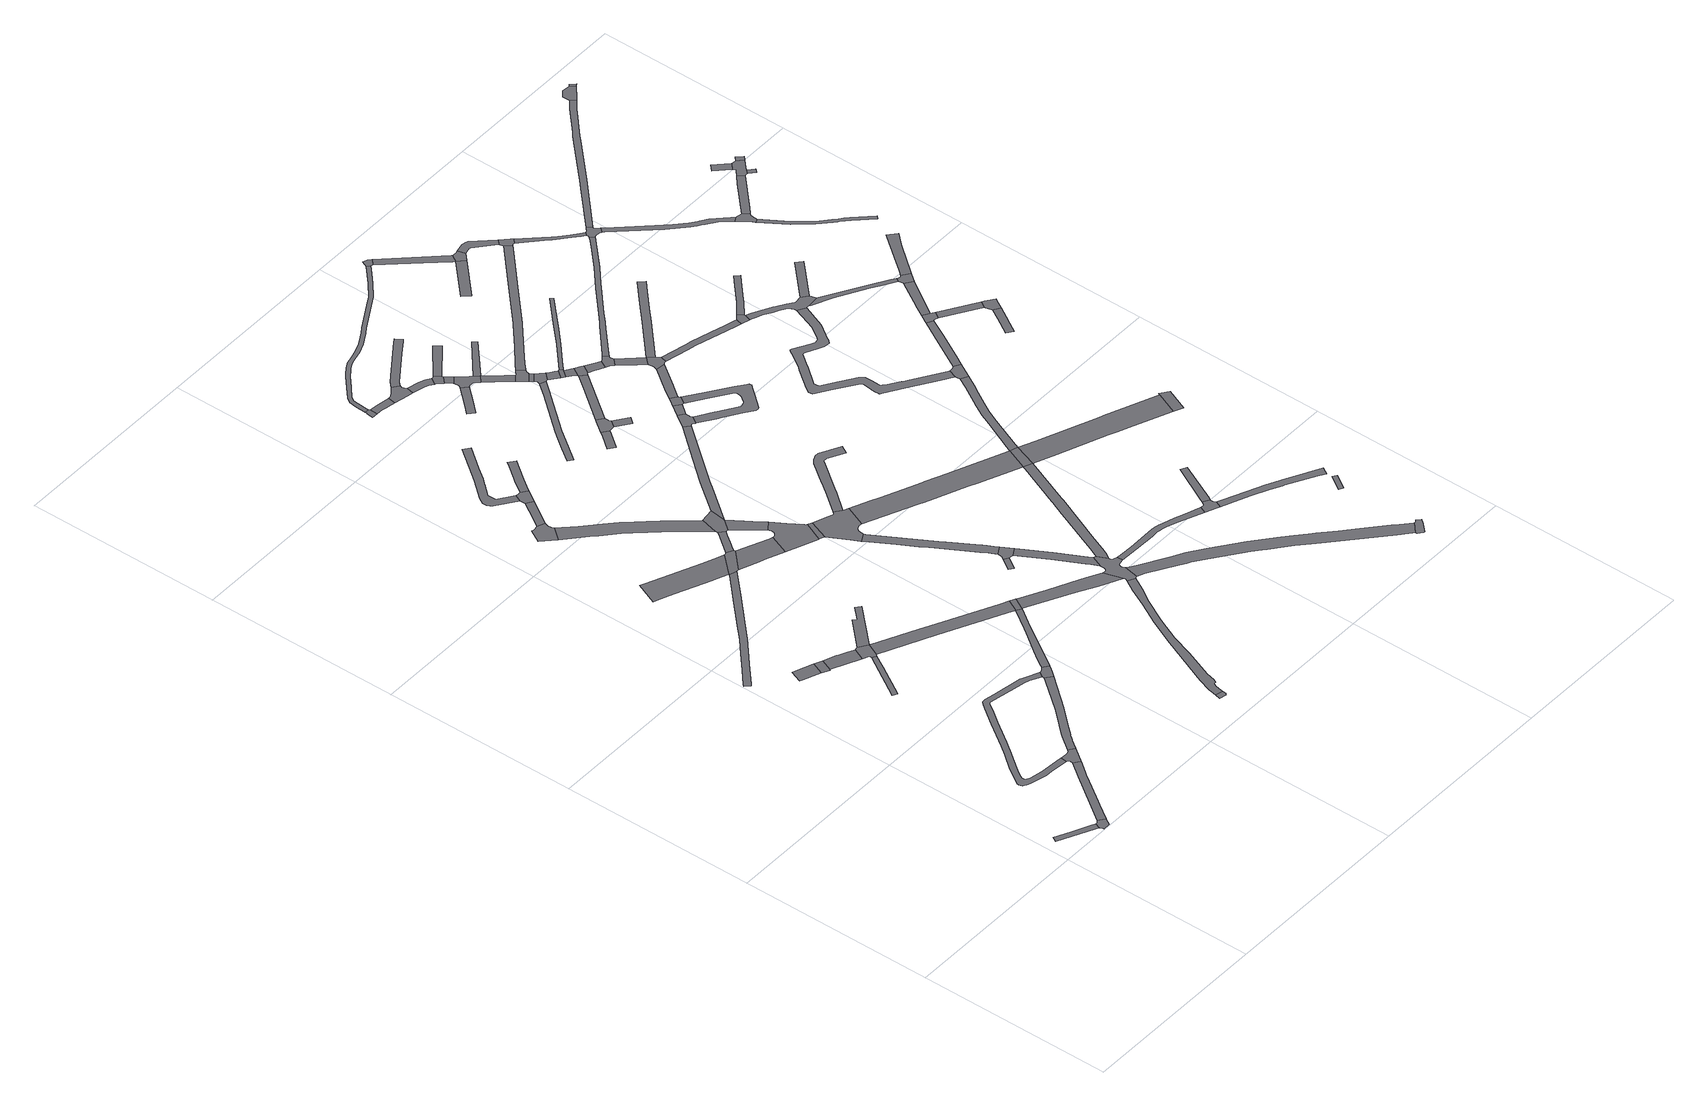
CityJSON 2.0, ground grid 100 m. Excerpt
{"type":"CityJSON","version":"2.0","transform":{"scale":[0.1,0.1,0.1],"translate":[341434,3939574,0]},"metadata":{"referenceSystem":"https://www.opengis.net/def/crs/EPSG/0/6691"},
"CityObjects":{
"road1":{"type":"Road","attributes":{"RoadStructureAttribute.sectionType":"1"},"geometry":[{"type":"MultiSurface","lod":"1","boundaries":[[[0,1,2,3,4,5,6,7]]]}]},
"road2":{"type":"Road","geometry":[{"type":"MultiSurface","lod":"1","boundaries":[[[8,9,10,11,12,13,14,15,16,0,7]]]}]},
"road3":{"type":"Road","attributes":{"RoadStructureAttribute.sectionType":"1"},"geometry":[{"type":"MultiSurface","lod":"1","boundaries":[[[17,18,19,20,21,22,23,24,25,14,13]]]}]},
"road4":{"type":"Road","geometry":[{"type":"MultiSurface","lod":"1","boundaries":[[[26,27,28,29,30,31,32,33,34,23,22,35,36]]]}]},
"road5":{"type":"Road","attributes":{"function":"3","RoadStructureAttribute.sectionType":"1"},"geometry":[{"type":"MultiSurface","lod":"1","boundaries":[[[37,38,39,40,41,42]]]}]},
"road6":{"type":"Road","attributes":{"RoadStructureAttribute.sectionType":"1"},"geometry":[{"type":"MultiSurface","lod":"1","boundaries":[[[30,43,44,45,46,47,48,49,50,51,52,53,54,55,56,57,58,59,60,61,62,63,64,65,66,67,68,69,70,71,72,73,74,75,76,77,78,79,80,81,82,83,84,85,86,87,88,89,90,91,92,31]]]}]},
"road7":{"type":"Road","geometry":[{"type":"MultiSurface","lod":"1","boundaries":[[[41,93,94,95,42]]]}]},
"road8":{"type":"Road","attributes":{"RoadStructureAttribute.sectionType":"1"},"geometry":[{"type":"MultiSurface","lod":"1","boundaries":[[[96,97,98,99,100,101]]]}]},
"road9":{"type":"Road","attributes":{"function":"3","RoadStructureAttribute.sectionType":"1"},"geometry":[{"type":"MultiSurface","lod":"1","boundaries":[[[102,103,104,95,94,105,106,107]]]}]},
"road10":{"type":"Road","attributes":{"RoadStructureAttribute.sectionType":"1"},"geometry":[{"type":"MultiSurface","lod":"1","boundaries":[[[108,109,110,111,112,113,114,115,116,117,118,119,120,121,122,123,124,125]]]}]},
"road11":{"type":"Road","attributes":{"RoadStructureAttribute.sectionType":"1"},"geometry":[{"type":"MultiSurface","lod":"1","boundaries":[[[126,127,128,129,130,131,132,133,134,135,136,137,138,139,26,36]]]}]},
"road12":{"type":"Road","geometry":[{"type":"MultiSurface","lod":"1","boundaries":[[[106,140,96,101,141,142,143,107]]]}]},
"road13":{"type":"Road","attributes":{"RoadStructureAttribute.sectionType":"1"},"geometry":[{"type":"MultiSurface","lod":"1","boundaries":[[[144,145,146,147,143,142]]]}]},
"road14":{"type":"Road","attributes":{"function":"2","RoadStructureAttribute.sectionType":"1"},"geometry":[{"type":"MultiSurface","lod":"1","boundaries":[[[148,149,150,151,152,153,154,155,156,157,158,159]]]}]},
"road15":{"type":"Road","geometry":[{"type":"MultiSurface","lod":"1","boundaries":[[[160,133,132,161,162,163,164,165,166,167,68,67]]]}]},
"road16":{"type":"Road","geometry":[{"type":"MultiSurface","lod":"1","boundaries":[[[168,169,170,171,172,173,174,175,176,177,178]]]}]},
"road17":{"type":"Road","attributes":{"function":"3","RoadStructureAttribute.sectionType":"1"},"geometry":[{"type":"MultiSurface","lod":"1","boundaries":[[[179,180,181,182,183,142,141,184,185,186,187]]]}]},
"road18":{"type":"Road","attributes":{"RoadStructureAttribute.sectionType":"1"},"geometry":[{"type":"MultiSurface","lod":"1","boundaries":[[[175,188,189,190,191,176]]]}]},
"road19":{"type":"Road","geometry":[{"type":"MultiSurface","lod":"1","boundaries":[[[192,193,194,195,196,197]]]}]},
"road20":{"type":"Road","geometry":[{"type":"MultiSurface","lod":"1","boundaries":[[[198,148,159,125,124,199,200,201,202,203,204]]]}]},
"road21":{"type":"Road","attributes":{"RoadStructureAttribute.sectionType":"1"},"geometry":[{"type":"MultiSurface","lod":"1","boundaries":[[[205,206,207,186,208,209,210,211,212,213,165,164]]]}]},
"road22":{"type":"Road","attributes":{"RoadStructureAttribute.sectionType":"1"},"geometry":[{"type":"MultiSurface","lod":"1","boundaries":[[[214,215,216,217,218,219,220,221,171,170,222,223,224,225,226,227,228,229,230,231,232]]]}]},
"road23":{"type":"Road","geometry":[{"type":"MultiSurface","lod":"1","boundaries":[[[233,234,235,190,189,236,237,238]]]}]},
"road24":{"type":"Road","attributes":{"function":"2","RoadStructureAttribute.sectionType":"1"},"geometry":[{"type":"MultiSurface","lod":"1","boundaries":[[[201,239,240,241,242,243,244,245,202]]]}]},
"road25":{"type":"Road","attributes":{"RoadStructureAttribute.sectionType":"1"},"geometry":[{"type":"MultiSurface","lod":"1","boundaries":[[[234,246,247,248,249,250,251,252,253,254,255,256,257,258,259,260,261,262,263,235]]]}]},
"road26":{"type":"Road","geometry":[{"type":"MultiSurface","lod":"1","boundaries":[[[203,264,265,266,267,268,269,270,271,272,273,204]]]}]},
"road27":{"type":"Road","attributes":{"RoadStructureAttribute.sectionType":"1"},"geometry":[{"type":"MultiSurface","lod":"1","boundaries":[[[237,274,275,276,277,278,279,280,281,238]]]}]},
"road28":{"type":"Road","geometry":[{"type":"MultiSurface","lod":"1","boundaries":[[[282,187,186,207,283]]]}]},
"road29":{"type":"Road","geometry":[{"type":"MultiSurface","lod":"1","boundaries":[[[284,269,268,285,286,287,288,214,232]]]}]},
"road30":{"type":"Road","attributes":{"RoadStructureAttribute.sectionType":"1"},"geometry":[{"type":"MultiSurface","lod":"1","boundaries":[[[286,289,290,291,292,293,294,295,287]]]}]},
"road31":{"type":"Road","geometry":[{"type":"MultiSurface","lod":"1","boundaries":[[[241,296,297,298,299,300,301,302,303,292,291,304,305,306,307,308,309,242]]]}]},
"road32":{"type":"Road","attributes":{"RoadStructureAttribute.sectionType":"1"},"geometry":[{"type":"MultiSurface","lod":"1","boundaries":[[[310,311,312,313,314,315,316,317,318,319,320,321,322,323,324,325,326,327,328,329,196,195]]]}]},
"road33":{"type":"Road","geometry":[{"type":"MultiSurface","lod":"1","boundaries":[[[330,331,332,333,334,335,336]]]}]},
"road34":{"type":"Road","attributes":{"RoadStructureAttribute.sectionType":"1"},"geometry":[{"type":"MultiSurface","lod":"1","boundaries":[[[337,338,299,298]]]}]},
"road35":{"type":"Road","attributes":{"function":"3","RoadStructureAttribute.sectionType":"1"},"geometry":[{"type":"MultiSurface","lod":"1","boundaries":[[[339,340,341,342,343,344,345,346,282,283]]]}]},
"road36":{"type":"Road","attributes":{"RoadStructureAttribute.sectionType":"1"},"geometry":[{"type":"MultiSurface","lod":"1","boundaries":[[[347,348,331,330,349,350,351]]]}]},
"road37":{"type":"Road","geometry":[{"type":"MultiSurface","lod":"1","boundaries":[[[352,353,354,355,356,357,358,359,360,361,362,363,364,365,366,367,368,338,337,369,370]]]}]},
"road38":{"type":"Road","attributes":{"RoadStructureAttribute.sectionType":"1"},"geometry":[{"type":"MultiSurface","lod":"1","boundaries":[[[371,372,373,374,375,376,377,378,379,380,381,382,383,384,385,386,387,388,352,370]]]}]},
"road39":{"type":"Road","geometry":[{"type":"MultiSurface","lod":"1","boundaries":[[[389,390,391,392]]]}]},
"road40":{"type":"Road","geometry":[{"type":"MultiSurface","lod":"1","boundaries":[[[393,394,395,396,397,398,399,400,347,351,401,402,403,404]]]}]},
"road41":{"type":"Road","geometry":[{"type":"MultiSurface","lod":"1","boundaries":[[[391,405,406,381,380,407,392]]]}]},
"road42":{"type":"Road","attributes":{"RoadStructureAttribute.sectionType":"1"},"geometry":[{"type":"MultiSurface","lod":"1","boundaries":[[[408,409,288,287,410,411,412,413]]]}]},
"road43":{"type":"Road","attributes":{"RoadStructureAttribute.sectionType":"1"},"geometry":[{"type":"MultiSurface","lod":"1","boundaries":[[[414,415,416,417,418,419,420]]]}]},
"road44":{"type":"Road","attributes":{"RoadStructureAttribute.sectionType":"1"},"geometry":[{"type":"MultiSurface","lod":"1","boundaries":[[[405,421,422,423,424,425,426,427,428,429,406]]]}]},
"road45":{"type":"Road","attributes":{"RoadStructureAttribute.sectionType":"1"},"geometry":[{"type":"MultiSurface","lod":"1","boundaries":[[[430,431,432,433,434,435]]]}]},
"road46":{"type":"Road","attributes":{"RoadStructureAttribute.sectionType":"1"},"geometry":[{"type":"MultiSurface","lod":"1","boundaries":[[[403,436,437,438,439,440,441,442,443,404]]]}]},
"road47":{"type":"Road","attributes":{"RoadStructureAttribute.sectionType":"1"},"geometry":[{"type":"MultiSurface","lod":"1","boundaries":[[[444,445,446,447,448,449,450,451,452,453,454,455,456,457]]]}]},
"road48":{"type":"Road","geometry":[{"type":"MultiSurface","lod":"1","boundaries":[[[458,459,460,461,462,463,464,425,424,465,466,467,468,342,341,469,470,322,321,471,472,473,474,475,476,477,478,479]]]}]},
"road49":{"type":"Road","geometry":[{"type":"MultiSurface","lod":"1","boundaries":[[[480,481,482,483,484,485,486,414,420,487]]]}]},
"road50":{"type":"Road","geometry":[{"type":"MultiSurface","lod":"1","boundaries":[[[439,488,489,490,491,492,493,494,495,496,440]]]}]},
"road51":{"type":"Road","attributes":{"RoadStructureAttribute.sectionType":"1"},"geometry":[{"type":"MultiSurface","lod":"1","boundaries":[[[497,498,499,491,490,500,501]]]}]},
"road52":{"type":"Road","attributes":{"RoadStructureAttribute.sectionType":"1"},"geometry":[{"type":"MultiSurface","lod":"1","boundaries":[[[502,503,504,505,506,507,508,509,398,397]]]}]},
"road53":{"type":"Road","geometry":[{"type":"MultiSurface","lod":"1","boundaries":[[[510,511,480,487]]]}]},
"road54":{"type":"Road","geometry":[{"type":"MultiSurface","lod":"1","boundaries":[[[512,513,514,497,501,515,516,517,430,435,518,519,520,521,522,523]]]}]},
"road55":{"type":"Road","attributes":{"RoadStructureAttribute.sectionType":"1"},"geometry":[{"type":"MultiSurface","lod":"1","boundaries":[[[363,524,525,526,527,528,529,530,531,532,533,534,535,536,537,538,364]]]}]},
"road56":{"type":"Road","attributes":{"RoadStructureAttribute.sectionType":"1"},"geometry":[{"type":"MultiSurface","lod":"1","boundaries":[[[539,540,541,542,543,544,522,521]]]}]},
"road57":{"type":"Road","attributes":{"RoadStructureAttribute.sectionType":"1"},"geometry":[{"type":"MultiSurface","lod":"1","boundaries":[[[545,546,494,493]]]}]},
"road58":{"type":"Road","attributes":{"RoadStructureAttribute.sectionType":"1"},"geometry":[{"type":"MultiSurface","lod":"1","boundaries":[[[547,548,549,550,551,552,553,554,555,556,557,558,559,560,561,562,563,564,333,332,565,566,567,568,569,570,571,572,573,574,575,576,577,578,579,580,581,582,583]]]}]},
"road59":{"type":"Road","attributes":{"RoadStructureAttribute.sectionType":"1"},"geometry":[{"type":"MultiSurface","lod":"1","boundaries":[[[584,585,586,587,485,484]]]}]},
"road60":{"type":"Road","attributes":{"function":"2","RoadStructureAttribute.sectionType":"1"},"geometry":[{"type":"MultiSurface","lod":"1","boundaries":[[[588,589,590,591,592,593,594,595,361,360,596,597,598,599,600,601,602,603]]]}]},
"road61":{"type":"Road","geometry":[{"type":"MultiSurface","lod":"1","boundaries":[[[413,412,604,605,606,607,608,609,610,611,612,613]]]}]},
"road62":{"type":"Road","geometry":[{"type":"MultiSurface","lod":"1","boundaries":[[[614,615,616,541,540,617,618,619,620]]]}]},
"road63":{"type":"Road","attributes":{"RoadStructureAttribute.sectionType":"1"},"geometry":[{"type":"MultiSurface","lod":"1","boundaries":[[[621,622,623,624,618,617]]]}]},
"road64":{"type":"Road","geometry":[{"type":"MultiSurface","lod":"1","boundaries":[[[623,622,625,626,627,457,456,628,629,630]]]}]},
"road65":{"type":"Road","attributes":{"RoadStructureAttribute.sectionType":"1"},"geometry":[{"type":"MultiSurface","lod":"1","boundaries":[[[631,632,512,523]]]}]},
"road66":{"type":"Road","attributes":{"RoadStructureAttribute.sectionType":"1"},"geometry":[{"type":"MultiSurface","lod":"1","boundaries":[[[612,633,634,635,636,637,613]]]}]},
"road67":{"type":"Road","attributes":{"RoadStructureAttribute.sectionType":"1"},"geometry":[{"type":"MultiSurface","lod":"1","boundaries":[[[638,639,640,630,629,641]]]}]},
"road68":{"type":"Road","attributes":{"RoadStructureAttribute.sectionType":"1"},"geometry":[{"type":"MultiSurface","lod":"1","boundaries":[[[642,643,644,645,646,647,648,464,463,649,650,651,652,653,654,655,656,603]]]}]},
"road69":{"type":"Road","attributes":{"RoadStructureAttribute.sectionType":"1"},"geometry":[{"type":"MultiSurface","lod":"1","boundaries":[[[478,657,658,659,660,661,662,663,664,665,666,667,668,669,670,671,672,673,674,675,479]]]}]},
"road70":{"type":"Road","geometry":[{"type":"MultiSurface","lod":"1","boundaries":[[[676,677,678,679,680,638,641]]]}]},
"road71":{"type":"Road","attributes":{"RoadStructureAttribute.sectionType":"1"},"geometry":[{"type":"MultiSurface","lod":"1","boundaries":[[[681,677,676,682,683,684]]]}]},
"road72":{"type":"Road","geometry":[{"type":"MultiSurface","lod":"1","boundaries":[[[685,635,634,686,687,688,689,690,691,692]]]}]},
"road73":{"type":"Road","geometry":[{"type":"MultiSurface","lod":"1","boundaries":[[[693,694,695,684,683,586,585,696,697]]]}]},
"road74":{"type":"Road","attributes":{"RoadStructureAttribute.sectionType":"1"},"geometry":[{"type":"MultiSurface","lod":"1","boundaries":[[[698,699,700,701,702,703,704,705,706,707,708,709,710,711,712,713,607,606,714,715,716,717,718,719,720,721,722,723,724,725,726,727,728,729,688,687]]]}]},
"road75":{"type":"Road","attributes":{"RoadStructureAttribute.sectionType":"1"},"geometry":[{"type":"MultiSurface","lod":"1","boundaries":[[[730,731,732,733,734,693,697]]]}]},
"road76":{"type":"Road","attributes":{"function":"3","RoadStructureAttribute.sectionType":"1"},"geometry":[{"type":"MultiSurface","lod":"1","boundaries":[[[735,736,737,738,739,740,741,742,743,744,745,746,747,748,749,473,472,750,751,752,753,754,755,756,757,758,759,760,761,762,763,764,765]]]}]},
"road77":{"type":"Road","attributes":{"RoadStructureAttribute.sectionType":"1"},"geometry":[{"type":"MultiSurface","lod":"1","boundaries":[[[691,766,767,768,769,770,771,772,692]]]}]},
"road78":{"type":"Road","geometry":[{"type":"MultiSurface","lod":"1","boundaries":[[[773,774,775,776,777,778,733,732,779,780]]]}]},
"road79":{"type":"Road","attributes":{"RoadStructureAttribute.sectionType":"1"},"geometry":[{"type":"MultiSurface","lod":"1","boundaries":[[[781,782,783,784,785,773,780]]]}]},
"road80":{"type":"Road","geometry":[{"type":"MultiSurface","lod":"1","boundaries":[[[783,786,787,770,769,788,789,790,791,792,784]]]}]},
"road81":{"type":"Road","attributes":{"RoadStructureAttribute.sectionType":"1"},"geometry":[{"type":"MultiSurface","lod":"1","boundaries":[[[793,794,795,796,797,798,799,800,801,802,679,678]]]}]},
"road82":{"type":"Road","geometry":[{"type":"MultiSurface","lod":"1","boundaries":[[[588,603,656,803]]]}]},
"road83":{"type":"Road","geometry":[{"type":"MultiSurface","lod":"1","boundaries":[[[804,805,806,807,665,664,808,809,810,811,812,813,814,815,816]]]}]},
"road84":{"type":"Road","attributes":{"RoadStructureAttribute.sectionType":"1"},"geometry":[{"type":"MultiSurface","lod":"1","boundaries":[[[817,818,819,820,821,822,823,824,825,826,827,828,829,830,614,620]]]}]},
"road85":{"type":"Road","attributes":{"RoadStructureAttribute.sectionType":"1"},"geometry":[{"type":"MultiSurface","lod":"1","boundaries":[[[815,831,832,833,834,816]]]}]},
"road86":{"type":"Road","geometry":[{"type":"MultiSurface","lod":"1","boundaries":[[[835,547,583,836,837,838,839,840]]]}]},
"road87":{"type":"Road","attributes":{"RoadStructureAttribute.sectionType":"1"},"geometry":[{"type":"MultiSurface","lod":"1","boundaries":[[[841,842,843,844]]]}]},
"road88":{"type":"Road","attributes":{"RoadStructureAttribute.sectionType":"1"},"geometry":[{"type":"MultiSurface","lod":"1","boundaries":[[[845,846,847,848,849,850,851,852,853,854,855,791,790]]]}]},
"road89":{"type":"Road","attributes":{"RoadStructureAttribute.sectionType":"1"},"geometry":[{"type":"MultiSurface","lod":"1","boundaries":[[[856,857,858,838,837,859,860,844]]]}]},
"road90":{"type":"Road","attributes":{"RoadStructureAttribute.sectionType":"1"},"geometry":[{"type":"MultiSurface","lod":"1","boundaries":[[[861,862,863,864,865,866,867,868,869,870,871,872,873,874,875,588,803]]]}]},
"road91":{"type":"Road","attributes":{"RoadStructureAttribute.sectionType":"1"},"geometry":[{"type":"MultiSurface","lod":"1","boundaries":[[[876,877,878,879,880,881,882,883,810,809,884,885,886,887,888,889,890,891]]]}]},
"road92":{"type":"Road","geometry":[{"type":"MultiSurface","lod":"1","boundaries":[[[892,893,894,895,896,765,764,897,898,899,900,901]]]}]},
"road93":{"type":"Road","attributes":{"RoadStructureAttribute.sectionType":"1"},"geometry":[{"type":"MultiSurface","lod":"1","boundaries":[[[792,902,903,904,905,906,907,908,784]]]}]},
"road94":{"type":"Road","attributes":{"RoadStructureAttribute.sectionType":"1"},"geometry":[{"type":"MultiSurface","lod":"1","boundaries":[[[909,910,911,912,913,914,915,916,917,918,919,920,921,922,923,924,925,926,927,928,929,930,931,932,933,934,935,936,937,938,939,940,941,942,943,944,945,946,947,948,949,950,951,952,953,954,955,956,957,958,959,960,961,962,963,964,965,966,967,968,969,970,971,972,973,974]]]}]},
"road95":{"type":"Road","attributes":{"RoadStructureAttribute.sectionType":"1"},"geometry":[{"type":"MultiSurface","lod":"1","boundaries":[[[975,976,977,978,979,980,981,982,983,984,985,777,776,986,987,988,989,990,991,992,993,994,995]]]}]},
"road96":{"type":"Road","attributes":{"function":"2","RoadStructureAttribute.sectionType":"1"},"geometry":[{"type":"MultiSurface","lod":"1","boundaries":[[[656,996,997,998,999,1000,1001,1002,1003,1004,1005,1006,1007,803]]]}]},
"road97":{"type":"Road","geometry":[{"type":"MultiSurface","lod":"1","boundaries":[[[1008,1009,1010,856,844,843,1011,1012]]]}]},
"road98":{"type":"Road","geometry":[{"type":"MultiSurface","lod":"1","boundaries":[[[1013,1014,1015,1016,1017,1018]]]}]},
"road99":{"type":"Road","geometry":[{"type":"MultiSurface","lod":"1","boundaries":[[[1019,1020,1021,1022,849,848,1023,1024]]]}]},
"road100":{"type":"Road","attributes":{"RoadStructureAttribute.sectionType":"1"},"geometry":[{"type":"MultiSurface","lod":"1","boundaries":[[[1011,1025,1026,1027,1028,1029,1030,1031,1032,1012]]]}]},
"road101":{"type":"Road","geometry":[{"type":"MultiSurface","lod":"1","boundaries":[[[973,869,868,1033,1034,1035,1036,1037,974]]]}]},
"road102":{"type":"Road","geometry":[{"type":"MultiSurface","lod":"1","boundaries":[[[1038,1039,1040,1029,1028,824,823,1041,1042,1043]]]}]},
"road103":{"type":"Road","geometry":[{"type":"MultiSurface","lod":"1","boundaries":[[[1023,1044,1045,1046,1047,1048,1049,1050,1051,941,940,1052,1053,1054,1055,1056,1057,1058,1059,1060,1061,1062,1063,1024]]]}]},
"road104":{"type":"Road","attributes":{"RoadStructureAttribute.sectionType":"1"},"geometry":[{"type":"MultiSurface","lod":"1","boundaries":[[[1064,1065,1066,1067,1068,1069,1070,1021,1020]]]}]},
"road105":{"type":"Road","attributes":{"RoadStructureAttribute.sectionType":"1"},"geometry":[{"type":"MultiSurface","lod":"1","boundaries":[[[1033,1071,1072,1073,1074,1075,1076,1077,1034]]]}]},
"road106":{"type":"Road","attributes":{"RoadStructureAttribute.sectionType":"1"},"geometry":[{"type":"MultiSurface","lod":"1","boundaries":[[[1078,1079,1080,1081,1082,1083,1084,1085,1086,1087,1088,1038,1043]]]}]},
"road107":{"type":"Road","geometry":[{"type":"MultiSurface","lod":"1","boundaries":[[[1089,1090,1002,1001,1091]]]}]},
"road108":{"type":"Road","geometry":[{"type":"MultiSurface","lod":"1","boundaries":[[[1092,1093,1094,1095,1096,1097,1098,1099,1100,1101,1102,1103,1084,1083,1104,1105,1106,975,995]]]}]},
"road109":{"type":"Road","geometry":[{"type":"MultiSurface","lod":"1","boundaries":[[[1107,1108,1109,1075,1074,1110,1111,1112,1113]]]}]},
"road110":{"type":"Road","attributes":{"RoadStructureAttribute.sectionType":"1"},"geometry":[{"type":"MultiSurface","lod":"1","boundaries":[[[1114,1115,1056,1055]]]}]},
"road111":{"type":"Road","attributes":{"RoadStructureAttribute.sectionType":"1"},"geometry":[{"type":"MultiSurface","lod":"1","boundaries":[[[1053,1116,1117,1118,1119,1120,1121,1122,1123,1124,1125,1126,1127,1128,1054]]]}]},
"road112":{"type":"Road","attributes":{"RoadStructureAttribute.sectionType":"1"},"geometry":[{"type":"MultiSurface","lod":"1","boundaries":[[[1112,1129,1130,1113]]]}]},
"road113":{"type":"Road","attributes":{"RoadStructureAttribute.sectionType":"1"},"geometry":[{"type":"MultiSurface","lod":"1","boundaries":[[[1131,1132,1133,1108,1107,1134,1135,1136]]]}]},
"road114":{"type":"Road","attributes":{"RoadStructureAttribute.sectionType":"1"},"geometry":[{"type":"MultiSurface","lod":"1","boundaries":[[[1137,1138,1139,1140,1141,1142,1143]]]}]},
"road115":{"type":"Road","attributes":{"RoadStructureAttribute.sectionType":"1"},"geometry":[{"type":"MultiSurface","lod":"1","boundaries":[[[1144,1145,1146,1147,1148,1149,1150,1151,1152,1153,1096,1095,1154,1155,1156,1157,1158,1159,1160,1161,1162,1163]]]}]},
"road116":{"type":"Road","geometry":[{"type":"MultiSurface","lod":"1","boundaries":[[[1164,1165,1130,1129,1137,1143,1166]]]}]},
"road117":{"type":"Road","geometry":[{"type":"MultiSurface","lod":"1","boundaries":[[[1167,1168,1169,1170,1171,1123,1122,1172,1173,1174,1131,1136]]]}]},
"road118":{"type":"Road","geometry":[{"type":"MultiSurface","lod":"1","boundaries":[[[1175,1176,1177,1163,1162,1178,1179,1180]]]}]},
"road119":{"type":"Road","attributes":{"RoadStructureAttribute.sectionType":"1"},"geometry":[{"type":"MultiSurface","lod":"1","boundaries":[[[1181,1182,1183,1184,1168,1167,1185,1186,1187,1188]]]}]},
"road120":{"type":"Road","attributes":{"RoadStructureAttribute.sectionType":"1"},"geometry":[{"type":"MultiSurface","lod":"1","boundaries":[[[1189,1190,1191,1192,1193,1194,1195,1101,1100,1196,1197,1198,1199,1200,1201]]]}]},
"road121":{"type":"Road","attributes":{"RoadStructureAttribute.sectionType":"1"},"geometry":[{"type":"MultiSurface","lod":"1","boundaries":[[[1179,1202,1203,1204,1205,1206,1207,1208,1209,1210,1211,1212,1213,1214,1215,1216,1180]]]}]},
"road122":{"type":"Road","attributes":{"RoadStructureAttribute.sectionType":"1"},"geometry":[{"type":"MultiSurface","lod":"1","boundaries":[[[1217,1218,1177,1176,1219,1220,1221]]]}]},
"road123":{"type":"Road","geometry":[{"type":"MultiSurface","lod":"1","boundaries":[[[1222,1223,1224,1225]]]}]},
"road124":{"type":"Road","geometry":[{"type":"MultiSurface","lod":"1","boundaries":[[[1226,1227,1228,1229,1230]]]}]},
"road125":{"type":"Road","geometry":[{"type":"MultiSurface","lod":"1","boundaries":[[[1231,1222,1225,1232,1233,1221,1220,1234,1235,1236,1226,1230,1237,1238,1239,1240]]]}]},
"road126":{"type":"Road","attributes":{"RoadStructureAttribute.sectionType":"1"},"geometry":[{"type":"MultiSurface","lod":"1","boundaries":[[[1241,1242,1240,1239]]]}]},
"road127":{"type":"Road","geometry":[{"type":"MultiSurface","lod":"1","boundaries":[[[1243,1189,1201,1244,1245,1246,1247]]]}]},
"road128":{"type":"Road","attributes":{"RoadStructureAttribute.sectionType":"1"},"geometry":[{"type":"MultiSurface","lod":"1","boundaries":[[[1248,1249,1246,1245]]]}]}
},
"vertices":[
[262,54,0],[248,60,0],[155,105,0],[77,144,0],[63,118,0],[237,33,0],[244,30,0],[252,26,0],
[259,15,0],[259,3,0],[296,4,0],[305,20,0],[312,31,0],[317,38,0],[284,63,0],[273,54,0],[268,53,0],
[372,118,0],[386,139,0],[483,277,0],[491,288,0],[503,304,0],[546,362,0],[515,385,0],[460,310,0],[341,140,0],
[569,455,0],[561,446,0],[546,443,0],[525,443,0],[510,445,0],[507,412,0],[514,406,0],[517,401,0],[517,394,0],[550,368,0],[598,434,0],
[232,1712,0],[216,1718,0],[191,1657,0],[206,1651,0],[292,1616,0],[317,1678,0],
[476,447,0],[387,453,0],[362,457,0],[323,466,0],[308,473,0],[303,475,0],[300,479,0],[298,487,0],[297,491,0],[298,498,0],[311,522,0],[324,541,0],[336,556,0],[363,591,0],[397,635,0],[440,695,0],[520,808,0],[560,865,0],[594,912,0],[598,916,0],[604,917,0],[782,884,0],[797,881,0],[822,872,0],[876,845,0],[893,872,0],[834,899,0],[807,910,0],[805,910,0],[654,936,0],[603,945,0],[583,943,0],[571,932,0],[555,909,0],[495,825,0],[406,699,0],[373,653,0],[312,574,0],[300,558,0],[288,540,0],[254,488,0],[253,479,0],[255,469,0],[260,461,0],[274,451,0],[276,450,0],[294,443,0],[380,422,0],[414,421,0],[474,417,0],
[328,1596,0],[332,1601,0],[357,1662,0],
[509,1508,0],[485,1469,0],[370,1280,0],[392,1267,0],[490,1429,0],[530,1495,0],
[467,1614,0],[428,1633,0],[424,1635,0],[401,1571,0],[477,1535,0],[504,1596,0],
[544,2332,0],[431,2221,0],[294,2086,0],[257,2049,0],[238,2032,0],[172,1973,0],[91,1900,0],[19,1835,0],[10,1825,0],[34,1803,0],[42,1811,0],[141,1900,0],[267,2013,0],[279,2025,0],[457,2199,0],[574,2315,0],[586,2326,0],[547,2338,0],
[630,478,0],[641,492,0],[652,507,0],[654,508,0],[700,560,0],[775,644,0],[909,807,0],[877,833,0],[861,812,0],[746,668,0],[673,587,0],[637,547,0],[636,546,0],[623,531,0],
[507,1520,0],[537,1506,0],[567,1569,0],[522,1600,0],
[745,1752,0],[723,1773,0],[666,1714,0],[649,1729,0],
[635,2435,0],[588,2454,0],[532,2477,0],[272,2587,0],[246,2598,0],[199,2485,0],[235,2472,0],[297,2447,0],[388,2408,0],[473,2372,0],[497,2361,0],[547,2341,0],
[880,841,0],[929,831,0],[946,854,0],[950,859,0],[954,865,0],[924,886,0],[912,875,0],[901,871,0],
[195,3129,0],[217,3108,0],[259,3067,0],[309,3130,0],[306,3137,0],[303,3147,0],[303,3161,0],[308,3178,0],[271,3195,0],[244,3190,0],[234,3194,0],
[1164,1278,0],[1160,1280,0],[1140,1289,0],[833,1440,0],[788,1462,0],[804,1379,0],[1111,1229,0],[1148,1211,0],[1178,1270,0],
[351,3245,0],[392,3309,0],[358,3330,0],[329,3285,0],
[1287,141,0],[1289,146,0],[1295,148,0],[1295,168,0],[1258,176,0],[1252,148,0],
[646,2437,0],[590,2328,0],[593,2327,0],[598,2327,0],[686,2416,0],[685,2422,0],[651,2439,0],
[975,896,0],[1103,1092,0],[1173,1194,0],[1078,1108,0],[1059,1081,0],[988,981,0],[952,931,0],[943,917,0],[932,898,0],
[756,2653,0],[637,2795,0],[598,2841,0],[525,2920,0],[517,2929,0],[465,2978,0],[417,3022,0],[384,3053,0],[332,3000,0],[362,2972,0],[391,2945,0],[464,2877,0],[533,2801,0],[542,2791,0],[581,2747,0],[683,2625,0],[701,2604,0],[722,2580,0],[733,2565,0],
[383,3391,0],[374,3394,0],[355,3357,0],[410,3337,0],[432,3370,0],[399,3392,0],
[695,2289,0],[723,2278,0],[818,2240,0],[859,2343,0],[844,2347,0],[760,2384,0],[696,2411,0],
[297,3449,0],[297,3492,0],[345,3548,0],[349,3553,0],[368,3576,0],[397,3615,0],[411,3633,0],[496,3745,0],[465,3770,0],[362,3634,0],[336,3600,0],[259,3508,0],[241,3475,0],[241,3465,0],[241,3454,0],[249,3440,0],[253,3435,0],[257,3429,0],
[689,2431,0],[717,2468,0],[746,2508,0],[758,2523,0],[761,2527,0],[734,2551,0],[730,2545,0],[728,2542,0],[686,2485,0],[659,2450,0],
[462,3415,0],[477,3436,0],[551,3534,0],[553,3536,0],[520,3561,0],[515,3553,0],[456,3475,0],[444,3459,0],
[1205,1257,0],[1175,1198,0],
[734,2558,0],[766,2528,0],[774,2527,0],[816,2580,0],[826,2663,0],
[824,2466,0],[835,2452,0],[884,2392,0],[926,2421,0],[908,2446,0],[885,2480,0],[864,2511,0],
[901,2208,0],[975,2179,0],[976,2179,0],[1020,2278,0],[1015,2282,0],[1012,2288,0],[969,2355,0],[941,2399,0],[890,2373,0],[889,2360,0],[883,2351,0],[874,2344,0],[873,2344,0],[867,2342,0],
[1305,210,0],[1310,224,0],[1314,229,0],[1322,229,0],[1332,246,0],[1343,292,0],[1402,441,0],[1440,552,0],[1494,670,0],[1559,792,0],[1603,866,0],[1640,931,0],[1606,951,0],[1571,892,0],[1525,799,0],[1464,687,0],[1400,548,0],[1329,382,0],[1291,291,0],[1267,219,0],
[414,4206,0],[416,4248,0],[412,4253,0],[391,4254,0],[390,4246,0],[387,4242,0],[385,4207,0],
[1003,2167,0],[1043,2269,0],
[1404,1078,0],[1498,1028,0],[1608,974,0],[1578,1067,0],[1526,1094,0],[1483,1116,0],[1340,1188,0],[1209,1255,0],
[526,4232,0],[453,4244,0],[448,4205,0],[469,4201,0],[519,4193,0],
[1125,2048,0],[1125,2056,0],[1126,2071,0],[1130,2080,0],[1135,2087,0],[1136,2087,0],[1142,2092,0],[1158,2097,0],[1171,2094,0],[1218,2203,0],[1191,2213,0],[1191,2216,0],[1156,2242,0],[1148,2231,0],[1145,2229,0],[1141,2231,0],[1113,2241,0],[1059,2065,0],[1082,2024,0],
[1087,2014,0],[1161,1890,0],[1212,1803,0],[1217,1795,0],[1223,1786,0],[1248,1744,0],[1350,1573,0],[1362,1553,0],[1384,1514,0],[1389,1506,0],[1430,1529,0],[1418,1550,0],[1403,1577,0],[1393,1594,0],[1377,1620,0],[1310,1732,0],[1292,1762,0],[1128,2038,0],
[1338,1404,0],[1360,1389,0],[1400,1449,0],[1377,1463,0],
[625,4213,0],[621,4224,0],[619,4234,0],[620,4239,0],[622,4245,0],[589,4268,0],[564,4249,0],[542,4234,0],[561,4184,0],[612,4173,0],[620,4171,0],[629,4210,0],
[1422,1448,0],[1463,1471,0],[1386,1476,0],
[1045,2942,0],[943,2818,0],[951,2756,0],[977,2791,0],[1213,3083,0],[1182,3108,0],
[930,3365,0],[914,3342,0],[863,3274,0],[895,3250,0],[950,3323,0],[960,3337,0],[963,3340,0],
[1507,1299,0],[1579,1163,0],[1591,1142,0],[1608,1104,0],[1633,1164,0],[1622,1185,0],[1549,1323,0],[1506,1397,0],[1485,1433,0],
[777,4031,0],[709,3955,0],[659,3900,0],[689,3873,0],[739,3929,0],[807,4004,0],
[668,4160,0],[680,4157,0],[702,4148,0],[725,4133,0],[746,4167,0],[720,4183,0],[713,4186,0],[692,4195,0],
[1013,3773,0],[969,3716,0],[809,3524,0],[792,3501,0],[742,3433,0],[690,3362,0],[714,3344,0],[769,3419,0],[832,3505,0],[984,3688,0],[992,3698,0],[1037,3754,0],[1044,3762,0],[1014,3776,0],
[1681,1088,0],[1676,1090,0],[1672,1093,0],[1670,1099,0],[1670,1101,0],[1671,1107,0],[1647,1159,0],[1609,1083,0],[1605,1072,0],[1599,1066,0],[1591,1065,0],[1611,970,0],[1610,964,0],[1646,936,0],[1654,938,0],[1669,1012,0],[1661,1021,0],[1662,1033,0],[1665,1043,0],[1676,1049,0],[1701,1052,0],[1699,1081,0],
[1017,3377,0],[1015,3380,0],[1014,3385,0],[1014,3400,0],[1015,3411,0],[983,3435,0],[975,3425,0],[995,3345,0],
[730,4131,0],[742,4119,0],[756,4105,0],[785,4134,0],[785,4137,0],[785,4142,0],[762,4170,0],[759,4167,0],[753,4166,0],
[815,4099,0],[814,4100,0],[789,4128,0],[760,4101,0],[782,4071,0],
[640,4263,0],[792,4370,0],[857,4415,0],[870,4424,0],[848,4457,0],[802,4426,0],[769,4403,0],[614,4294,0],
[1066,3293,0],[1089,3325,0],
[872,4034,0],[867,4036,0],[861,4044,0],[784,4058,0],[785,4046,0],[783,4038,0],[814,4007,0],[825,4008,0],[840,4007,0],[861,3983,0],[892,4010,0],[893,4010,0],
[1265,2309,0],[1283,2334,0],[1389,2479,0],[1395,2485,0],[1414,2485,0],[1496,2441,0],[1519,2480,0],[1418,2534,0],[1417,2534,0],[1395,2534,0],[1371,2524,0],[1355,2509,0],[1275,2400,0],[1263,2383,0],[1229,2336,0],
[943,3890,0],[960,3869,0],[991,3894,0],[980,3906,0],[961,3930,0],[897,4004,0],
[943,4266,0],[919,4298,0],
[1147,4855,0],[1065,4777,0],[996,4719,0],[947,4691,0],[817,4615,0],[789,4597,0],[725,4560,0],[678,4541,0],[629,4528,0],[599,4519,0],[567,4503,0],[534,4478,0],[521,4469,0],[467,4419,0],[415,4374,0],[399,4348,0],[393,4304,0],[391,4264,0],[411,4264,0],[413,4302,0],[418,4341,0],[430,4361,0],[480,4404,0],[534,4453,0],[560,4473,0],[578,4486,0],[607,4501,0],[635,4509,0],[684,4522,0],[734,4541,0],[800,4580,0],[828,4598,0],[958,4674,0],[1008,4703,0],[1078,4762,0],[1126,4808,0],[1160,4840,0],
[1192,3647,0],[1193,3649,0],[1161,3674,0],[1111,3606,0],
[1955,1889,0],[1714,1991,0],[1669,2010,0],[1563,2054,0],[1554,2058,0],[1498,2082,0],[1362,2140,0],[1319,2159,0],[1426,1982,0],[1455,1970,0],[1507,1949,0],[1568,1924,0],[1656,1886,0],[1698,1868,0],[1787,1830,0],[1909,1778,0],
[1219,3088,0],[1226,3088,0],[1238,3079,0],[1262,3114,0],[1262,3117,0],[1259,3122,0],[1258,3130,0],[1259,3142,0],[1259,3151,0],[1227,3173,0],
[1019,3912,0],[1014,3908,0],[996,3892,0],[996,3823,0],[1038,3856,0],[1040,3869,0],[1047,3881,0],
[1002,3815,0],[1011,3805,0],[1049,3836,0],[1043,3847,0],
[1017,3796,0],[1019,3790,0],[1017,3783,0],[1049,3765,0],[1055,3764,0],[1088,3800,0],
[1060,4160,0],[1045,4182,0],
[1263,3157,0],[1300,3203,0],[1264,3228,0],[1249,3205,0],[1228,3175,0],
[1133,3765,0],[1120,3774,0],[1102,3786,0],[1103,3727,0],
[1903,1762,0],[1808,1537,0],[1805,1530,0],[1772,1452,0],[1746,1389,0],[1681,1233,0],[1670,1208,0],[1691,1141,0],[1705,1170,0],[1721,1213,0],[1732,1238,0],[1790,1370,0],[1847,1505,0],[1853,1519,0],[1953,1759,0],
[1792,1049,0],[1905,1049,0],[1940,1050,0],[1956,1047,0],[1974,1045,0],[1995,1038,0],[2050,1018,0],[2171,968,0],[2186,1003,0],[2110,1029,0],[2060,1047,0],[2005,1066,0],[1980,1074,0],[1971,1075,0],[1960,1077,0],[1942,1080,0],[1917,1079,0],[1792,1079,0],[1720,1080,0],
[1121,3714,0],[1149,3751,0],[1152,3754,0],[1140,3767,0],[1136,3765,0],
[1151,3748,0],[1154,3689,0],[1161,3679,0],[1189,3723,0],
[1289,3263,0],[1303,3204,0],[1308,3203,0],[1333,3238,0],[1325,3243,0],[1325,3247,0],[1325,3250,0],[1294,3272,0],
[1228,3699,0],[1219,3704,0],[1217,3705,0],[1199,3656,0],[1203,3657,0],
[1361,3166,0],[1407,3134,0],[1500,3070,0],[1505,3059,0],[1504,3051,0],[1504,3043,0],[1500,3034,0],[1495,3022,0],[1480,3004,0],[1469,2996,0],[1459,2994,0],[1450,2994,0],[1440,2998,0],[1359,3051,0],[1348,3059,0],[1264,3113,0],[1240,3078,0],[1319,3026,0],[1341,3012,0],[1421,2960,0],[1471,2925,0],[1480,2923,0],[1489,2926,0],[1545,2994,0],[1572,3026,0],[1588,3045,0],[1589,3053,0],[1586,3058,0],[1581,3063,0],[1535,3098,0],[1432,3169,0],[1344,3230,0],
[1235,3642,0],[1251,3634,0],[1279,3620,0],[1299,3658,0],[1269,3675,0],
[2676,222,0],[2626,268,0],[2618,276,0],[2513,370,0],[2442,435,0],[2369,502,0],[2344,525,0],[2296,568,0],[2254,606,0],[2138,703,0],[1990,812,0],[1913,865,0],[1847,904,0],[1711,983,0],[1684,1000,0],[1691,922,0],[1823,842,0],[1859,820,0],[1877,809,0],[1951,758,0],[2096,650,0],[2134,618,0],[2152,602,0],[2210,555,0],[2245,524,0],[2299,475,0],[2349,430,0],[2582,218,0],[2633,172,0],[2643,165,0],[2691,210,0],
[1335,3263,0],[1365,3303,0],[1373,3313,0],[1456,3430,0],[1410,3436,0],[1331,3326,0],[1322,3313,0],
[1347,3625,0],[1344,3640,0],[1344,3646,0],[1346,3651,0],[1327,3675,0],[1306,3658,0],[1306,3606,0],[1315,3596,0],
[1353,3553,0],[1381,3520,0],[1412,3486,0],[1443,3519,0],[1414,3551,0],
[1416,3466,0],[1415,3452,0],[1462,3434,0],[1468,3437,0],[1477,3437,0],[1484,3469,0],[1468,3489,0],
[1195,3793,0],[1276,3867,0],[1346,3935,0],[1379,3967,0],[1389,3977,0],[1495,4081,0],[1483,4094,0],[1367,3981,0],[1264,3880,0],[1190,3812,0],
[1995,1876,0],
[2210,1006,0],[2206,1003,0],[2200,1001,0],[2194,1001,0],[2229,944,0],[2241,938,0],[2256,973,0],[2252,976,0],[2249,984,0],[2250,987,0],[2250,992,0],[2252,1002,0],[2218,1020,0],
[1079,3912,0],[1148,3971,0],[1277,4083,0],[1281,4086,0],[1474,4268,0],[1638,4423,0],[1655,4439,0],[1628,4469,0],[1610,4452,0],[1428,4280,0],[1255,4117,0],[1250,4112,0],[1137,4014,0],[1052,3942,0],
[2257,1012,0],[2355,1215,0],[2325,1229,0],[2225,1035,0],
[1153,4867,0],[1163,4841,0],[1171,4837,0],[1198,4862,0],[1184,4877,0],[1161,4886,0],
[1249,4406,0],[1282,4371,0],[1452,4535,0],[1418,4570,0],
[1599,3408,0],[1640,3399,0],[1844,3342,0],[1875,3333,0],[1885,3367,0],[1878,3368,0],[1818,3384,0],[1797,3390,0],[1648,3431,0],[1619,3438,0],[1608,3440,0],
[1438,4605,0],[1436,4607,0],[1348,4701,0],[1321,4673,0],[1408,4577,0],
[2065,2042,0],[2072,2059,0],[2098,2114,0],[2104,2126,0],[2129,2173,0],[2168,2238,0],[2196,2283,0],[2226,2338,0],[2192,2357,0],[2163,2303,0],[2112,2218,0],[2095,2190,0],[2064,2131,0],[2038,2075,0],[1968,1917,0],
[2724,747,0],[2658,781,0],[2548,839,0],[2543,842,0],[2478,876,0],[2448,889,0],[2283,959,0],[2257,972,0],[2267,927,0],[2285,920,0],[2380,880,0],[2464,843,0],[2522,813,0],[2532,808,0],[2668,732,0],[2705,711,0],
[2724,193,0],[2728,197,0],[2709,215,0],[2703,210,0],[2696,208,0],[2645,160,0],[2645,155,0],[2666,137,0],[2673,137,0],[2720,184,0],
[1639,3650,0],[1705,3712,0],[1788,3790,0],[1835,3834,0],[1808,3863,0],[1704,3766,0],[1614,3681,0],
[2196,2429,0],[2134,2469,0],[2100,2491,0],[2047,2526,0],[2017,2545,0],[2017,2546,0],[1965,2584,0],[1948,2596,0],[1941,2603,0],[1939,2609,0],[1940,2650,0],[1940,2679,0],[1938,2688,0],[1933,2698,0],[1920,2710,0],[1848,2758,0],[1770,2810,0],[1764,2837,0],[1838,2931,0],[1840,2934,0],[1886,2998,0],[1897,2998,0],[1960,2967,0],[1975,2960,0],[1989,2956,0],[1997,2954,0],[2016,2953,0],[2030,2966,0],[2045,2992,0],[2051,3000,0],[2090,3056,0],[2139,3176,0],[2098,3199,0],[2052,3076,0],[2027,3039,0],[2012,3017,0],[2003,3006,0],[1998,3004,0],[1994,3004,0],[1985,3004,0],[1978,3005,0],[1965,3012,0],[1887,3055,0],[1877,3059,0],[1871,3056,0],[1862,3040,0],[1808,2958,0],[1798,2945,0],[1722,2847,0],[1707,2821,0],[1707,2807,0],[1710,2800,0],[1789,2747,0],[1893,2677,0],[1897,2664,0],[1895,2632,0],[1893,2614,0],[1892,2590,0],[1892,2581,0],[1893,2573,0],[1895,2569,0],[1901,2566,0],[1995,2505,0],[2129,2419,0],[2188,2382,0],[2204,2425,0],
[1906,4211,0],[1894,4196,0],[1848,4150,0],[1766,4070,0],[1699,4011,0],[1665,3980,0],[1540,3865,0],[1516,3843,0],[1496,3825,0],[1479,3810,0],[1340,3685,0],[1359,3663,0],[1481,3778,0],[1511,3806,0],[1556,3848,0],[1631,3917,0],[1681,3963,0],[1700,3981,0],[1781,4053,0],[1845,4115,0],[1926,4194,0],
[2068,1713,0],[2307,1618,0],[2348,1602,0],[2404,1578,0],[2448,1560,0],[2606,1493,0],[2654,1608,0],[2609,1627,0],[2596,1632,0],[2394,1715,0],[2373,1723,0],[2079,1841,0],
[1464,4603,0],[1448,4603,0],[1441,4604,0],[1485,4567,0],[1476,4606,0],
[2680,643,0],[2655,605,0],[2678,594,0],[2708,640,0],[2726,669,0],[2705,682,0],
[1928,3358,0],[1931,3362,0],[1911,3387,0],[1889,3369,0],[1918,3321,0],[1929,3355,0],
[1496,4570,0],[1521,4575,0],[1528,4573,0],[1622,4491,0],[1646,4513,0],[1555,4608,0],[1542,4612,0],[1523,4617,0],
[2269,2414,0],[2236,2432,0],[2233,2431,0],[2220,2426,0],[2211,2425,0],
[1693,4464,0],[1687,4470,0],[1684,4473,0],[1662,4445,0],[1666,4446,0],[1671,4444,0],
[1929,3318,0],[1950,3310,0],[1979,3298,0],[2024,3273,0],[2049,3259,0],[2084,3236,0],[2092,3222,0],[2097,3210,0],[2144,3178,0],[2154,3178,0],[2218,3184,0],[2206,3217,0],[2174,3241,0],[2136,3237,0],[2135,3238,0],[2105,3261,0],[2063,3286,0],[2050,3294,0],[1993,3326,0],[1963,3341,0],
[1995,3416,0],[2007,3427,0],[2096,3509,0],[2124,3535,0],[2104,3557,0],[2058,3515,0],[1975,3438,0],
[2291,2452,0],[2368,2590,0],[2395,2640,0],[2420,2688,0],[2386,2705,0],[2364,2663,0],[2335,2609,0],
[1686,4429,0],[1767,4353,0],[1792,4326,0],[1857,4271,0],[1891,4243,0],[1910,4230,0],[1922,4244,0],[1903,4258,0],[1870,4286,0],[1815,4333,0],[1806,4341,0],
[2701,1587,0],[2660,1617,0],[2654,1473,0],
[1934,4197,0],[1949,4196,0],[1958,4194,0],[1967,4190,0],[1986,4211,0],[1967,4230,0],[1967,4233,0],[1967,4236,0],[1970,4243,0],[1950,4264,0],[1945,4259,0],[1931,4246,0],[1911,4229,0],[1913,4224,0],[1911,4217,0],
[2448,2730,0],[2413,2751,0],[2391,2714,0],[2423,2690,0],[2428,2690,0],[2447,2685,0],[2468,2718,0],
[2369,3377,0],[2341,3405,0],
[2164,3172,0],[2261,3127,0],[2285,3113,0],[2415,3039,0],[2454,3015,0],[2493,2991,0],[2525,2971,0],[2537,2990,0],[2516,3003,0],[2427,3059,0],[2363,3097,0],[2331,3116,0],[2273,3150,0],
[2627,2572,0],[2647,2604,0],
[2531,2946,0],[2464,2837,0],[2449,2813,0],[2500,2813,0],[2558,2904,0],[2568,2917,0],
[2637,2531,0],[2607,2480,0],[2553,2390,0],[2585,2370,0],[2613,2417,0],[2637,2457,0],[2670,2511,0],
[2400,3808,0],[2331,3877,0],[2294,3902,0],[2289,3905,0],[2256,3929,0],[2204,3979,0],[2176,4006,0],[2150,4035,0],[2060,4133,0],[1997,4201,0],[1978,4181,0],[2156,3986,0],[2238,3908,0],[2263,3890,0],[2277,3879,0],[2292,3868,0],[2339,3834,0],[2358,3816,0],[2387,3779,0],[2410,3792,0],
[2705,2565,0],[2660,2596,0],[2689,2542,0],
[2602,2960,0],[2565,2989,0],[2557,2983,0],[2550,2983,0],[2541,2987,0],[2529,2964,0],[2531,2957,0],[2532,2952,0],
[2462,3750,0],[2472,3759,0],[2446,3787,0],[2433,3716,0],[2441,3704,0],[2460,3712,0],
[2725,3198,0],[2618,3058,0],[2618,3057,0],[2585,3015,0],[2718,3108,0],[2724,3114,0],[2775,3168,0],[2732,3206,0],
[2562,4845,0],[2518,4809,0],[2405,4704,0],[2385,4686,0],[2355,4656,0],[2176,4479,0],[2120,4426,0],[2197,4458,0],[2383,4641,0],[2406,4664,0],[2518,4768,0],[2537,4786,0],[2581,4822,0],
[2526,3575,0],[2596,3491,0],[2651,3439,0],[2667,3426,0],[2673,3421,0],[2711,3386,0],[2793,3302,0],[2806,3314,0],[2726,3402,0],[2705,3420,0],[2686,3436,0],[2664,3454,0],[2610,3504,0],[2542,3587,0],[2472,3694,0],
[2625,3959,0],[2592,3928,0],[2499,3785,0],[2651,3932,0],[2627,3961,0],
[2678,4030,0],[2613,4095,0],[2585,4066,0],[2649,4002,0],
[2671,3934,0],[2701,3908,0],[2717,3926,0],[2688,3951,0],[2687,3953,0],
[2700,4027,0],[2659,3991,0],[2657,3986,0],[2657,3934,0],[2663,3936,0],[2670,3934,0],[2687,3954,0],[2712,3979,0],[2732,3999,0],[2704,4027,0],
[2749,4015,0],[2724,4045,0],
[2559,4882,0],[2591,4829,0],[2653,4881,0],[2633,4904,0],[2591,4907,0],
[2665,4889,0],[2644,4913,0]
]}
